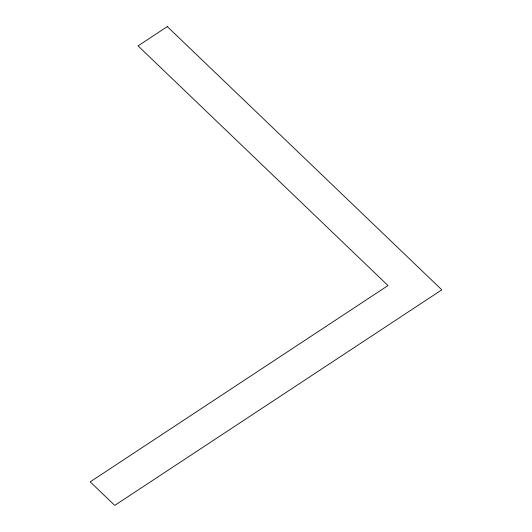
<?xml version="1.0" encoding="UTF-8"?>
<svg xmlns="http://www.w3.org/2000/svg" width="532" height="532" viewBox="0 0 532 532"><rect width="100%" height="100%" fill="white"/><g stroke="black" fill="none" stroke-linecap="round" stroke-linejoin="round"><path stroke-width="0.8" d="M167.314 26.6L138.061 45.878L388.014 285.564L90.187 481.859L114.732 505.4L441.813 289.82L167.314 26.6"/></g></svg>
